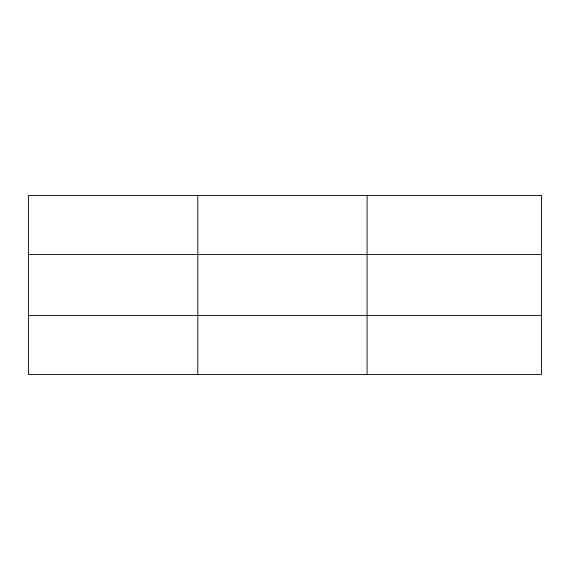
<?xml version="1.0" encoding="UTF-8"?>
<svg xmlns="http://www.w3.org/2000/svg" width="570" height="570" viewBox="0 0 570 570"><rect width="100%" height="100%" fill="white"/><g stroke="black" fill="none" stroke-linecap="round" stroke-linejoin="round"><path stroke-width="0.85" d="M197.79 195.51L197.79 374.49M367.08 195.51L367.08 374.49M28.5 254.576L541.5 254.576M28.5 315.424L541.5 315.424M541.5 195.51L541.5 374.49L28.5 374.49L28.5 195.51L541.5 195.51"/></g></svg>
